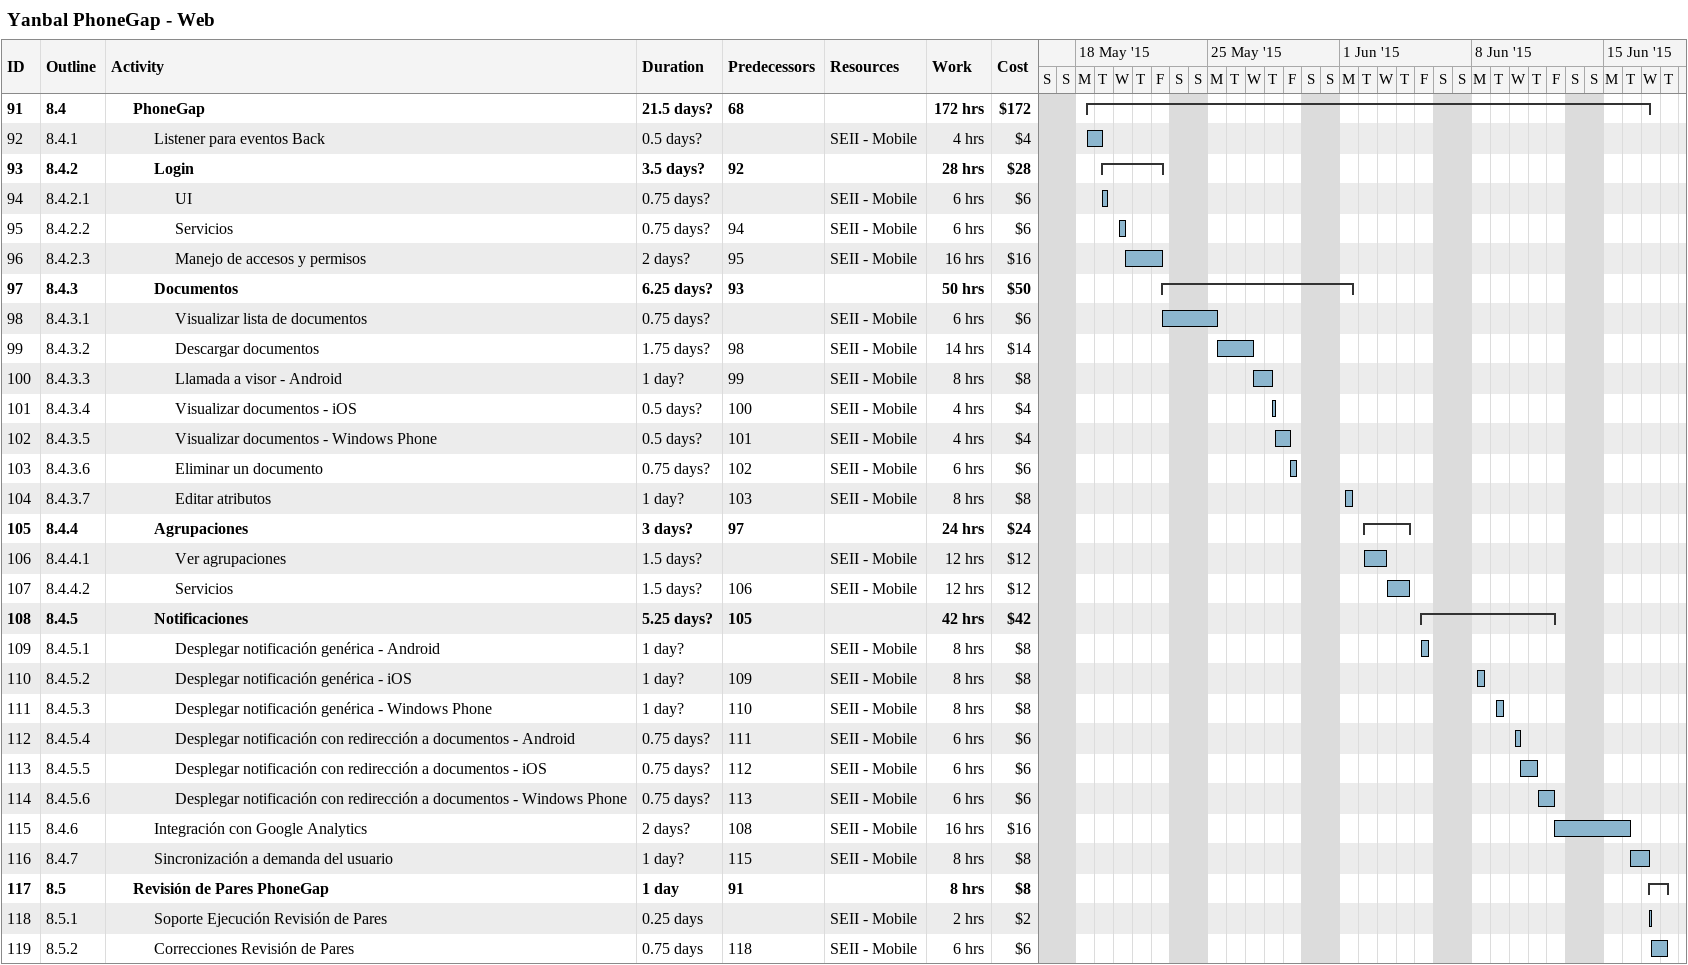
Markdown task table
Yanbal PhoneGap - Web

| ID | WBS | Task | Duration | Start | Finish | Predecessors | Resources | Work (h) | Cost ($) |
|---|---|---|---|---|---|---|---|---|---|
| 91 | 8.4 | **PhoneGap** | 21.5d? | 2015-05-18 | 2015-06-17 | 68 |  | 172 | 172 |
| 92 | 8.4.1 | Listener para eventos Back | 0.5d? | 2015-05-18 | 2015-05-19 |  | SEII - Mobile | 4 | 4 |
| 93 | 8.4.2 | **Login** | 3.5d? | 2015-05-19 | 2015-05-22 | 92 |  | 28 | 28 |
| 94 | 8.4.2.1 | UI | 0.75d? | 2015-05-19 | 2015-05-19 |  | SEII - Mobile | 6 | 6 |
| 95 | 8.4.2.2 | Servicios | 0.75d? | 2015-05-20 | 2015-05-20 | 94 | SEII - Mobile | 6 | 6 |
| 96 | 8.4.2.3 | Manejo de accesos y permisos | 2d? | 2015-05-20 | 2015-05-22 | 95 | SEII - Mobile | 16 | 16 |
| 97 | 8.4.3 | **Documentos** | 6.25d? | 2015-05-22 | 2015-06-01 | 93 |  | 50 | 50 |
| 98 | 8.4.3.1 | Visualizar lista de documentos | 0.75d? | 2015-05-22 | 2015-05-25 |  | SEII - Mobile | 6 | 6 |
| 99 | 8.4.3.2 | Descargar documentos | 1.75d? | 2015-05-25 | 2015-05-27 | 98 | SEII - Mobile | 14 | 14 |
| 100 | 8.4.3.3 | Llamada a visor - Android | 1d? | 2015-05-27 | 2015-05-28 | 99 | SEII - Mobile | 8 | 8 |
| 101 | 8.4.3.4 | Visualizar documentos - iOS | 0.5d? | 2015-05-28 | 2015-05-28 | 100 | SEII - Mobile | 4 | 4 |
| 102 | 8.4.3.5 | Visualizar documentos - Windows Phone | 0.5d? | 2015-05-28 | 2015-05-29 | 101 | SEII - Mobile | 4 | 4 |
| 103 | 8.4.3.6 | Eliminar un documento | 0.75d? | 2015-05-29 | 2015-05-29 | 102 | SEII - Mobile | 6 | 6 |
| 104 | 8.4.3.7 | Editar atributos | 1d? | 2015-06-01 | 2015-06-01 | 103 | SEII - Mobile | 8 | 8 |
| 105 | 8.4.4 | **Agrupaciones** | 3d? | 2015-06-02 | 2015-06-04 | 97 |  | 24 | 24 |
| 106 | 8.4.4.1 | Ver agrupaciones | 1.5d? | 2015-06-02 | 2015-06-03 |  | SEII - Mobile | 12 | 12 |
| 107 | 8.4.4.2 | Servicios | 1.5d? | 2015-06-03 | 2015-06-04 | 106 | SEII - Mobile | 12 | 12 |
| 108 | 8.4.5 | **Notificaciones** | 5.25d? | 2015-06-05 | 2015-06-12 | 105 |  | 42 | 42 |
| 109 | 8.4.5.1 | Desplegar notificación genérica - Android | 1d? | 2015-06-05 | 2015-06-05 |  | SEII - Mobile | 8 | 8 |
| 110 | 8.4.5.2 | Desplegar notificación genérica - iOS | 1d? | 2015-06-08 | 2015-06-08 | 109 | SEII - Mobile | 8 | 8 |
| 111 | 8.4.5.3 | Desplegar notificación genérica - Windows Phone | 1d? | 2015-06-09 | 2015-06-09 | 110 | SEII - Mobile | 8 | 8 |
| 112 | 8.4.5.4 | Desplegar notificación con redirección a documentos - Android | 0.75d? | 2015-06-10 | 2015-06-10 | 111 | SEII - Mobile | 6 | 6 |
| 113 | 8.4.5.5 | Desplegar notificación con redirección a documentos - iOS | 0.75d? | 2015-06-10 | 2015-06-11 | 112 | SEII - Mobile | 6 | 6 |
| 114 | 8.4.5.6 | Desplegar notificación con redirección a documentos - Windows Phone | 0.75d? | 2015-06-11 | 2015-06-12 | 113 | SEII - Mobile | 6 | 6 |
| 115 | 8.4.6 | Integración con Google Analytics | 2d? | 2015-06-12 | 2015-06-16 | 108 | SEII - Mobile | 16 | 16 |
| 116 | 8.4.7 | Sincronización a demanda del usuario | 1d? | 2015-06-16 | 2015-06-17 | 115 | SEII - Mobile | 8 | 8 |
| 117 | 8.5 | **Revisión de Pares PhoneGap** | 1d | 2015-06-17 | 2015-06-18 | 91 |  | 8 | 8 |
| 118 | 8.5.1 | Soporte Ejecución Revisión de Pares | 0.25d | 2015-06-17 | 2015-06-17 |  | SEII - Mobile | 2 | 2 |
| 119 | 8.5.2 | Correcciones Revisión de Pares | 0.75d | 2015-06-17 | 2015-06-18 | 118 | SEII - Mobile | 6 | 6 |
